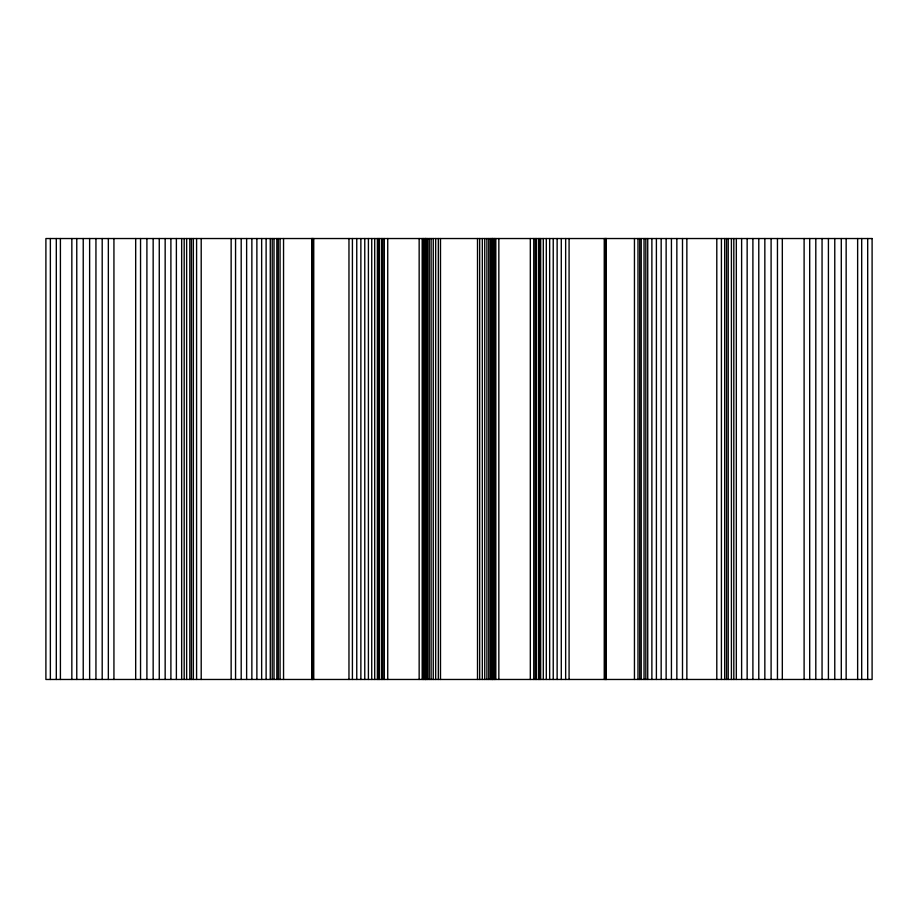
<?xml version="1.0" encoding="UTF-8"?>
<svg xmlns="http://www.w3.org/2000/svg" width="918" height="918" viewBox="0 0 918 918"><rect width="100%" height="100%" fill="white"/><g stroke="black" fill="none" stroke-linecap="round" stroke-linejoin="round"><path stroke-width="1.38" d="M867.694 238.531L867.694 679.469M861.692 238.531L861.692 679.469M857.641 238.531L857.641 679.469M846.155 238.531L846.155 679.469M841.29 238.531L841.29 679.469M834.772 238.531L834.772 679.469M828.415 238.531L828.415 679.469M822.058 238.531L822.058 679.469M815.804 238.531L815.804 679.469M809.699 238.531L809.699 679.469M804.111 238.531L804.111 679.469M782.32 238.531L782.32 679.469M777.454 238.531L777.454 679.469M771.097 238.531L771.097 679.469M764.843 238.531L764.843 679.469M758.784 238.531L758.784 679.469M752.898 238.531L752.898 679.469M747.149 238.531L747.149 679.469M741.618 238.531L741.618 679.469M736.328 238.531L736.328 679.469M733.815 238.531L733.815 679.469M731.405 238.531L731.405 679.469M728.226 238.531L728.226 679.469M726.54 238.531L726.54 679.469M724.692 238.531L724.692 679.469M721.41 238.531L721.41 679.469M716.797 238.531L716.797 679.469M686.859 238.531L686.859 679.469M682.499 238.531L682.499 679.469M676.853 238.531L676.853 679.469M671.425 238.531L671.425 679.469M666.135 238.531L666.135 679.469M661.167 238.531L661.167 679.469M656.393 238.531L656.393 679.469M651.883 238.531L651.883 679.469M647.729 238.531L647.729 679.469M645.836 238.531L645.836 679.469M644.046 238.531L644.046 679.469M641.223 238.531L641.223 679.469M639.731 238.531L639.731 679.469M637.987 238.531L637.987 679.469M634.453 238.531L634.453 679.469M606.259 238.531L606.305 679.469M606.098 238.531L606.098 679.469M605.891 238.531L605.891 679.469M605.639 238.531L605.639 679.469M604.973 238.531L604.973 679.469M604.251 238.531L604.251 679.469M569.08 238.531L569.08 679.469M565.649 238.531L565.649 679.469M561.288 238.531L561.288 679.469M557.134 238.531L557.134 679.469M553.233 238.531L553.233 679.469M549.653 238.531L549.653 679.469M546.313 238.531L546.313 679.469M543.295 238.531L543.295 679.469M540.679 238.531L540.679 679.469M539.497 238.531L539.497 679.469M538.522 238.531L538.522 679.469M536.364 238.531L536.364 679.469M535.24 238.531L535.24 679.469M533.76 238.531L533.76 679.469M530.317 238.531L530.317 679.469M498.841 238.531L498.841 679.469M495.812 238.531L495.812 679.469M494.733 238.531L494.733 679.469M494.068 238.531L494.068 679.469M492.794 238.531L492.794 679.469M492.691 238.531L492.691 679.469M492.427 238.531L492.427 679.469M491.555 238.531L491.555 679.469M490.327 238.531L490.327 679.469M488.743 238.531L488.743 679.469M486.896 238.531L486.896 679.469M484.738 238.531L484.738 679.469M482.329 238.531L482.329 679.469M479.666 238.531L479.666 679.469M477.509 238.531L477.509 679.469M440.491 238.531L440.491 679.469M438.334 238.531L438.334 679.469M435.671 238.531L435.671 679.469M433.262 238.531L433.262 679.469M431.104 238.531L431.104 679.469M429.257 238.531L429.257 679.469M427.673 238.531L427.673 679.469M426.445 238.531L426.445 679.469M425.573 238.531L425.573 679.469M425.367 238.531L425.367 679.469M425.264 238.531L425.264 679.469M423.978 238.531L423.978 679.469M423.267 238.531L423.267 679.469M422.188 238.531L422.188 679.469M419.159 238.531L419.159 679.469M387.729 238.531L387.729 679.469M384.298 238.531L384.298 679.469M382.806 238.531L382.806 679.469M381.636 238.531L381.636 679.469M379.478 238.531L379.478 679.469M378.503 238.531L378.503 679.469M377.378 238.531L377.378 679.469M374.705 238.531L374.705 679.469M371.733 238.531L371.733 679.469M368.405 238.531L368.405 679.469M364.767 238.531L364.767 679.469M360.866 238.531L360.866 679.469M356.758 238.531L356.758 679.469M352.409 238.531L352.409 679.469M348.966 238.531L348.966 679.469M313.749 238.531L313.749 679.469M313.084 238.531L313.084 679.469M312.361 238.531L312.361 679.469M312.154 238.531L312.154 679.469M311.948 238.531L311.948 679.469M311.799 238.531L311.741 679.469M283.547 238.531L283.547 679.469M280.059 238.531L280.059 679.469M278.269 238.531L278.269 679.469M276.834 238.531L276.834 679.469M274.012 238.531L274.012 679.469M272.21 238.531L272.21 679.469M270.271 238.531L270.271 679.469M266.117 238.531L266.117 679.469M261.653 238.531L261.653 679.469M256.879 238.531L256.879 679.469M251.865 238.531L251.865 679.469M246.632 238.531L246.632 679.469M241.193 238.531L241.193 679.469M235.559 238.531L235.559 679.469M231.141 238.531L231.141 679.469M201.203 238.531L201.203 679.469M196.59 238.531L196.59 679.469M193.354 238.531L193.354 679.469M191.46 238.531L191.46 679.469M189.819 238.531L189.819 679.469M186.641 238.531L186.641 679.469M184.185 238.531L184.185 679.469M181.672 238.531L181.672 679.469M176.382 238.531L176.382 679.469M170.897 238.531L170.897 679.469M165.16 238.531L165.16 679.469M159.262 238.531L159.262 679.469M153.157 238.531L153.157 679.469M146.903 238.531L146.903 679.469M140.546 238.531L140.546 679.469M135.68 238.531L135.68 679.469M113.935 238.531L113.935 679.469M108.347 238.531L108.347 679.469M102.196 238.531L102.196 679.469M95.942 238.531L95.942 679.469M89.631 238.531L89.631 679.469M83.228 238.531L83.228 679.469M76.768 238.531L76.768 679.469M71.845 238.531L71.845 679.469M60.404 238.531L60.404 679.469M56.308 238.531L56.308 679.469M50.364 238.531L50.364 679.469M872.1 238.531L45.9 238.531L45.9 679.469L872.1 679.469L872.1 238.531"/></g></svg>
